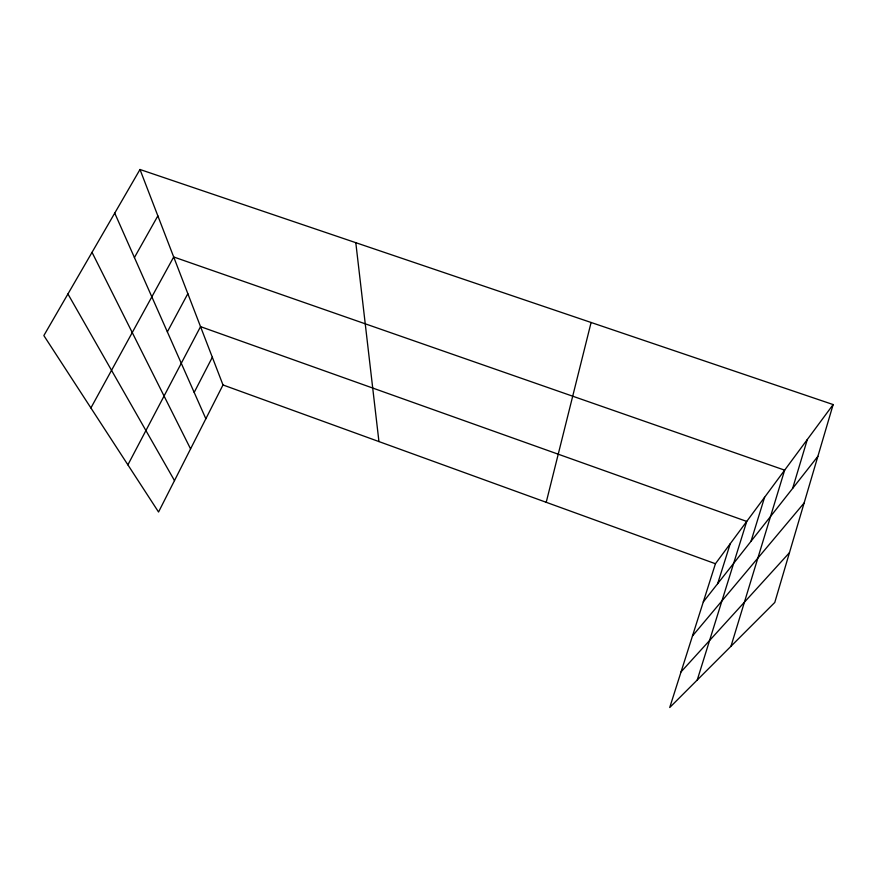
<?xml version="1.0" encoding="UTF-8"?>
<svg xmlns="http://www.w3.org/2000/svg" width="877" height="877" viewBox="0 0 877 877"><rect width="100%" height="100%" fill="white"/><g stroke="black" fill="none" stroke-linecap="round" stroke-linejoin="round"><path stroke-width="1.32" d="M546.228 502.302L591.098 322.484M833.15 404.571L774.786 602.444L669.732 707.509L715.435 563.736L833.15 404.571L139.991 169.491L43.85 335.573L158.551 512.015L222.999 384.959L139.991 169.491M792.633 488.412L807.322 439.498M730.99 646.239L784.652 470.149L173.701 256.983L90.901 407.948M751.008 541.295L764.591 497.27M697.248 679.982L746.733 521.42L200.537 326.639L127.889 464.854M717.66 583.665L730.245 543.707M194.19 392.414L212.333 357.257M167.354 331.868L187.842 293.674M134.422 257.542L157.86 215.874M703.299 601.907L817.879 456.336M692.468 635.978L804.11 503.014M681.056 671.87L789.464 552.663M222.999 384.959L715.435 563.736M67.935 293.97L174.49 480.596M92.03 252.346L190.572 448.892M114.744 213.122L205.854 418.757M355.799 242.688L378.941 441.57"/></g></svg>
